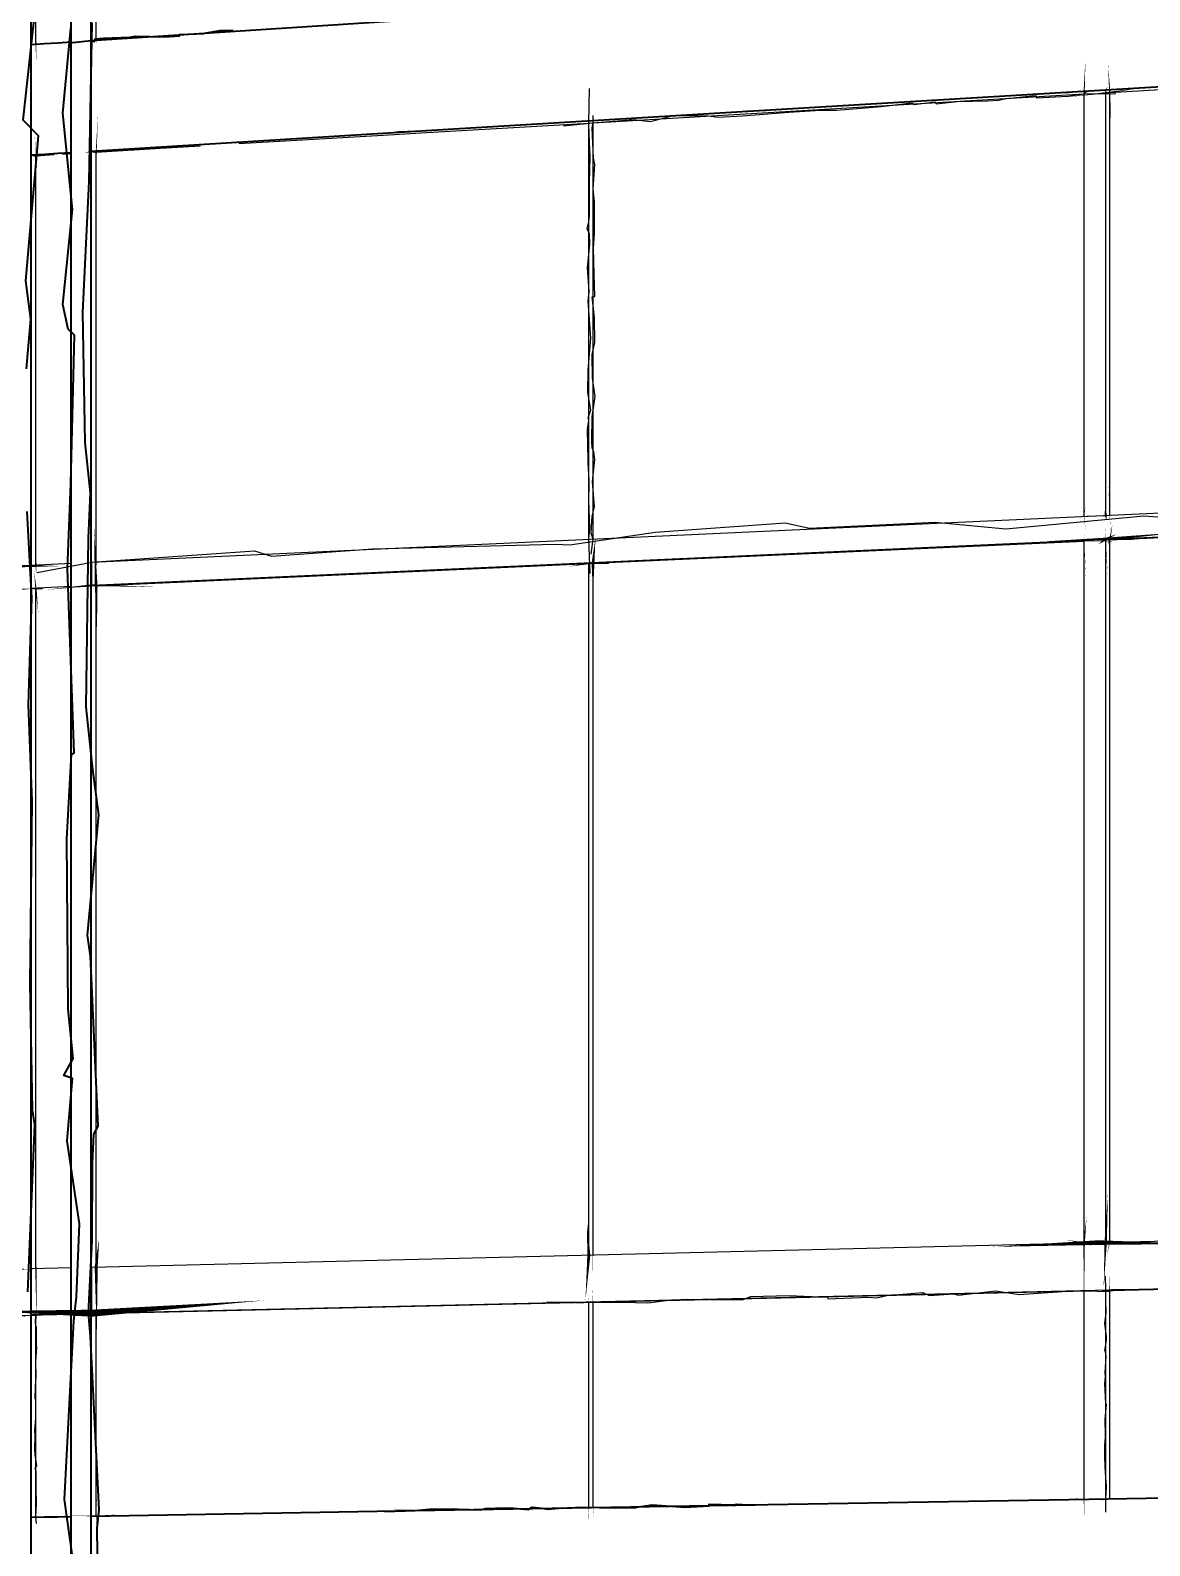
# Model space of a CAD drawing. Header units: inches. Extents: x -877 to 882, y -418 to 410.
# Drawn here: x 60.5 to 175.7, y -43.5 to 112.5 of the extents above; entities that cross this region are included whole.
import ezdxf

# ---------------------------------------------------------------- set-up
doc = ezdxf.new("R2010")
doc.units = ezdxf.units.IN
doc.header["$LTSCALE"] = 0.5
doc.header["$MEASUREMENT"] = 0
doc.layers.get('0').update_dxf_attribs({"lineweight": 18})
for name, color, linetype, lineweight in [('A-Glaz-Curt', 52, 'Continuous', 35), ('A-Glaz-Curt-Unit', 51, 'Continuous', 25), ('A-Wall', 113, 'Continuous', 35)]:
    doc.layers.add(name, color=color, linetype=linetype, lineweight=lineweight)

# ---------------------------------------------------------------- blocks, each defined once
blk = doc.blocks.new('*U12')
at = {"color": 7, "linetype": 'Continuous', "lineweight": -3}
for p, q in [((166.9, 106.12), (169.41, 106.31)), ((168.94, 106.11), (169.17, 106.21)), ((169.3, 106.26), (169.41, 106.31)), ((96.78, 101.75), (100.71, 101.98)), ((67.25, 100.01), (73.86, 100.4)), ((73.86, 100.4), (78, 100.65)), ((63.78, 99.8), (64.67, 99.86)), ((171.16, 60.15), (171.58, 60.08)), ((61.05, 55.05), (61.73, 55.08)), ((61.73, -19.71), (64.67, -19.64))]:
    blk.add_line(p, q, dxfattribs=at)
at = {"layer": 'A-Glaz-Curt', "color": 143, "linetype": 'Continuous', "lineweight": 35}
for p, q in [((64.67, -241.89), (64.67, 323.21)), ((66.72, -241.98), (66.72, 323.48)), ((60.57, -241.7), (60.57, 322.66)), ((66.72, 111.49), (100.09, 113.67)), ((60.57, 111.09), (61.93, 111.18)), ((60.57, 99.71), (60.57, 111.09)), ((61.93, 111.18), (63.3, 111.27)), ((63.3, 111.27), (64.67, 111.36)), ((64.67, 99.97), (64.67, 111.36)), ((64.67, 111.36), (64.67, 111.36)), ((66.72, 100.1), (66.72, 111.49)), ((169.41, 106.31), (205.38, 108.41)), ((134.32, 104.23), (169.41, 106.31)), ((100.09, 102.15), (134.32, 104.23)), ((66.72, 100.1), (100.09, 102.15)), ((61.93, 99.8), (63.3, 99.88)), ((63.3, 99.88), (64.67, 99.97)), ((64.67, 99.97), (64.67, 99.97)), ((66.72, 100.1), (67.25, 100)), ((60.57, 99.71), (61.93, 99.8)), ((60.57, 99.71), (61.05, 99.63)), ((134.32, -39.28), (169.41, -38.69)), ((169.41, -38.69), (205.38, -38.1)), ((60.57, -40.55), (61.93, -40.52)), ((60.57, -51.92), (60.57, -40.55)), ((61.93, -40.52), (63.3, -40.5)), ((63.3, -40.5), (64.67, -40.47)), ((64.67, -51.86), (64.67, -40.47)), ((64.67, -40.47), (64.67, -40.47)), ((66.72, -40.44), (100.09, -39.86)), ((66.72, -51.83), (66.72, -40.44)), ((100.09, -39.86), (134.32, -39.28))]:
    blk.add_line(p, q, dxfattribs=at)
at = {"layer": 'A-Glaz-Curt-Unit', "color": 141, "linetype": 'Continuous', "lineweight": 25}
for p, q in [((61.05, 111.12), (61.05, 131.84)), ((67.25, 111.53), (67.25, 132.29)), ((171.58, 106.15), (224.19, 109.25)), ((171.58, 62.62), (171.58, 106.15)), ((118.39, 103.02), (168.94, 106)), ((100.7, 101.98), (117.96, 103)), ((81.93, 100.88), (96.78, 101.75)), ((67.25, 57.8), (67.25, 100.01)), ((61.05, 99.63), (62.92, 99.75)), ((61.05, 57.51), (61.05, 99.63)), ((171.58, 60.08), (224.19, 62.47)), ((118.39, 57.67), (168.94, 59.96)), ((171.58, -12.25), (171.58, 60.08)), ((67.25, 55.34), (117.96, 57.65)), ((61.05, -14.95), (61.05, 55.05)), ((67.25, -14.79), (67.25, 55.34)), ((171.58, -17.2), (224.19, -15.99)), ((67.25, -19.58), (117.96, -18.42)), ((118.39, -18.41), (168.94, -17.26)), ((171.58, -38.65), (171.58, -17.2)), ((61.05, -19.73), (61.73, -19.71)), ((61.05, -40.54), (61.05, -19.73)), ((67.25, -40.43), (67.25, -19.58))]:
    blk.add_line(p, q, dxfattribs=at)
at = {"layer": 'A-Glaz-Curt-Unit', "color": 143, "linetype": 'Continuous', "lineweight": 25}
for p, q in [((168.94, 62.5), (168.94, 106.11)), ((171.16, 62.6), (171.16, 106.24)), ((117.96, 103), (118.39, 103.02)), ((117.96, 60.14), (117.96, 103)), ((118.39, 60.16), (118.39, 103.02)), ((66.8, 57.78), (279.93, 67.62)), ((171.16, 60.15), (279.93, 65.09)), ((169.21, 62.51), (171.16, 62.6)), ((171.16, 62.6), (171.16, 62.6)), ((66.8, 55.41), (171.16, 60.15)), ((168.94, -12.32), (168.94, 60.05)), ((171.16, -12.26), (171.16, 60.15)), ((66.8, 55.41), (66.8, 57.78)), ((60.57, 57.48), (64.67, 57.68)), ((60.57, 55.11), (60.57, 57.48)), ((64.67, 55.31), (64.67, 57.68)), ((64.67, 57.68), (64.67, 57.68)), ((117.96, 57.65), (118.39, 57.67)), ((117.96, -13.56), (117.96, 57.65)), ((118.39, -13.55), (118.39, 57.67)), ((60.57, 55.11), (64.67, 55.31)), ((60.57, 55.11), (61.05, 55.05)), ((64.67, 55.31), (64.67, 55.31)), ((66.8, 55.41), (67.25, 55.34)), ((170.36, -12.28), (279.93, -9.62)), ((66.8, -14.8), (168.94, -12.32)), ((168.94, -12.32), (170.36, -12.28)), ((168.94, -12.32), (168.94, -12.32)), ((60.57, -14.96), (64.67, -14.85)), ((60.57, -19.7), (60.57, -14.96)), ((64.67, -19.6), (64.67, -14.85)), ((64.67, -14.85), (64.67, -14.85)), ((66.8, -19.55), (279.93, -14.67)), ((66.8, -19.55), (66.8, -14.8)), ((168.94, -17.21), (171.16, -17.16)), ((171.16, -38.66), (171.16, -17.16)), ((171.16, -17.16), (171.58, -17.2)), ((117.96, -18.42), (118.39, -18.41)), ((117.96, -39.55), (117.96, -18.42)), ((118.39, -39.55), (118.39, -18.41)), ((168.94, -38.7), (168.94, -17.21)), ((60.57, -19.7), (64.67, -19.6)), ((60.57, -19.7), (61.05, -19.73)), ((64.67, -19.6), (64.67, -19.6)), ((66.8, -19.55), (67.25, -19.58))]:
    blk.add_line(p, q, dxfattribs=at)
blk = doc.blocks.new('New Napkin Sketch')
at = {"layer": 'A-Wall', "color": 143, "linetype": 'Continuous', "lineweight": 35}
for p, q in [((60.57, 111.09), (61.93, 111.18)), ((60.57, 99.71), (60.57, 111.09)), ((61.93, 111.18), (63.3, 111.27)), ((63.3, 111.27), (64.67, 111.36)), ((64.67, 99.97), (64.67, 111.36)), ((64.67, 111.36), (64.67, 111.36)), ((66.72, 100.1), (66.72, 111.49)), ((61.93, 99.8), (63.3, 99.88)), ((63.3, 99.88), (64.67, 99.97)), ((64.67, 99.97), (64.67, 99.97)), ((66.72, 100.1), (67.25, 100)), ((60.57, 99.71), (61.93, 99.8)), ((60.57, 99.71), (61.05, 99.63)), ((60.57, -40.55), (61.93, -40.52)), ((60.57, -51.92), (60.57, -40.55)), ((61.93, -40.52), (63.3, -40.5)), ((63.3, -40.5), (64.67, -40.47)), ((64.67, -51.86), (64.67, -40.47)), ((64.67, -40.47), (64.67, -40.47)), ((66.72, -51.83), (66.72, -40.44))]:
    blk.add_line(p, q, dxfattribs=at)
at = {"layer": 'A-Wall', "color": 7, "linetype": 'Continuous', "lineweight": -3}
for p, q in [((166.9, 106.12), (169.41, 106.31)), ((168.94, 106.11), (169.17, 106.21)), ((169.3, 106.26), (169.41, 106.31)), ((96.78, 101.75), (100.71, 101.98)), ((67.25, 100.01), (73.86, 100.4)), ((73.86, 100.4), (78, 100.65)), ((63.78, 99.8), (64.67, 99.86)), ((171.16, 60.15), (171.58, 60.08)), ((61.05, 55.05), (61.73, 55.08)), ((61.73, -19.71), (64.67, -19.64))]:
    blk.add_line(p, q, dxfattribs=at)
at = {"layer": 'A-Wall', "color": 141, "linetype": 'Continuous', "lineweight": 25}
for p, q in [((100.7, 101.98), (117.96, 103)), ((81.93, 100.88), (96.78, 101.75)), ((61.05, 99.63), (62.92, 99.75)), ((61.05, -19.73), (61.73, -19.71))]:
    blk.add_line(p, q, dxfattribs=at)
at = {"layer": 'A-Wall', "color": 143, "linetype": 'Continuous', "lineweight": 25}
for p, q in [((117.96, 103), (118.39, 103.02)), ((169.21, 62.51), (171.16, 62.6)), ((171.16, 62.6), (171.16, 62.6)), ((66.8, 55.41), (66.8, 57.78)), ((60.57, 57.48), (64.67, 57.68)), ((60.57, 55.11), (60.57, 57.48)), ((64.67, 55.31), (64.67, 57.68)), ((64.67, 57.68), (64.67, 57.68)), ((117.96, 57.65), (118.39, 57.67)), ((60.57, 55.11), (64.67, 55.31)), ((60.57, 55.11), (61.05, 55.05)), ((64.67, 55.31), (64.67, 55.31)), ((66.8, 55.41), (67.25, 55.34)), ((168.94, -12.32), (170.36, -12.28)), ((168.94, -12.32), (168.94, -12.32)), ((60.57, -14.96), (64.67, -14.85)), ((60.57, -19.7), (60.57, -14.96)), ((64.67, -19.6), (64.67, -14.85)), ((64.67, -14.85), (64.67, -14.85)), ((66.8, -19.55), (66.8, -14.8)), ((168.94, -17.21), (171.16, -17.16)), ((171.16, -17.16), (171.58, -17.2)), ((117.96, -18.42), (118.39, -18.41)), ((60.57, -19.7), (64.67, -19.6)), ((60.57, -19.7), (61.05, -19.73)), ((64.67, -19.6), (64.67, -19.6)), ((66.8, -19.55), (67.25, -19.58))]:
    blk.add_line(p, q, dxfattribs=at)
at = {"layer": 'A-Wall', "color": 143, "linetype": 'Continuous', "lineweight": 35, "extrusion": (0, 0, -1)}
for points in [[(-67.58, -59.98), (-67.35, -41.69), (-67.56, -39.8), (-66.66, -21.9), (-66.47, -19.51), (-66.85, -12.06), (-66.87, -4.11), (-67, -1.12), (-67.44, -0.29), (-66.68, 17.21), (-66.37, 19.37), (-67.52, 31.78), (-66.9, 36.42), (-66.23, 42.9), (-66.46, 60.27), (-66.65, 64.91), (-66.13, 70.11), (-65.86, 83.48), (-66.53, 96.97), (-66.82, 113.31)], [(-65.35, -48.5), (-63.99, -38.74), (-64.95, -20.32), (-65.22, -17.88), (-65.52, -10.36), (-64.25, -1.81), (-64.8, 4.62), (-63.91, 4.94), (-64.89, 6.67), (-64.37, 11.76), (-64.23, 29.25), (-64.7, 38), (-64.99, 38.15), (-64.31, 57.11), (-64.63, 65.88), (-65.03, 81.16), (-64.36, 81.78), (-63.83, 84.32), (-64.81, 94.08), (-63.83, 104), (-64.64, 112.76)], [(-60.23, -17.34), (-60.93, -0.15), (-60.68, 1.39), (-60.44, 14.36), (-60.67, 33.19), (-60.3, 43.11), (-60.64, 54.09), (-60.13, 63)], [(-60.09, 77.68), (-60.54, 82.82), (-60.02, 86.74), (-61.31, 101.68), (-59.75, 103.29), (-60.95, 114.29), (-59.75, 114.79), (-61.04, 116.53), (-60.3, 126.97), (-60.8, 128.05), (-59.78, 130.44), (-60.63, 139.68), (-61.5, 148.6), (-60.11, 148.84), (-60.56, 165.77), (-61.47, 183.47), (-59.65, 192.05)], [(-64.52, 111.24), (-66.72, 111.49), (-67.09, 111.41), (-67.16, 111.67), (-67.99, 111.74), (-70.73, 111.85), (-71.3, 111.95), (-74.28, 111.89), (-75.84, 111.96), (-75.83, 112.1), (-78.36, 112.2), (-78.41, 112.26), (-80.02, 112.52), (-81.34, 112.56)], [(-96.95, -39.97), (-100.09, -39.86), (-101.55, -39.72), (-104.56, -39.72), (-106.81, -39.78), (-107.36, -39.66), (-109.32, -39.6), (-110.21, -39.61), (-111.72, -39.77), (-112.14, -39.53), (-113.12, -39.61), (-113.75, -39.73), (-114.88, -39.62), (-117.45, -39.52), (-120.65, -39.58), (-122.75, -39.57), (-122.79, -39.57), (-122.88, -39.52), (-124.49, -39.28), (-127.89, -39.53), (-130.33, -39.37), (-130.34, -39.22), (-132.86, -39.29), (-133.18, -39.22), (-134.32, -39.28), (-135.09, -39.27)]]:
    blk.add_lwpolyline(points, dxfattribs=at)
at = {"layer": 'A-Wall', "color": 141, "linetype": 'Continuous', "lineweight": 25, "extrusion": (0, 0, -1)}
for points in [[(-61.09, 109.18, 0, 0.0976, 0), (-61.05, 111.12, 0.0976, 0, 0), (-61.09, 111.59, 0, 0, 0), (-61.14, 111.67, 0, 0, 0), (-61.12, 112.44, 0, 0, 0), (-61.05, 113.74, 0, 0, 0)], [(-67.27, 110.96, 0, 0.0523, 0), (-67.25, 111.53, 0.0523, 0, 0), (-67.17, 113.11, 0, 0, 0), (-67.34, 114.88, 0, 0, 0), (-67.16, 115.36, 0, 0, 0), (-67.24, 117.21, 0, 0, 0), (-67.25, 118.04, 0, 0, 0), (-67.2, 119.23, 0, 0, 0), (-67.34, 120.78, 0, 0, 0), (-67.29, 121.17, 0, 0, 0), (-67.31, 122.23, 0, 0, 0), (-67.28, 123.43, 0, 0, 0), (-67.34, 125.37, 0, 0, 0), (-67.23, 127.03, 0, 0, 0), (-67.23, 127.97, 0, 0, 0), (-67.17, 128.02, 0, 0, 0), (-67.16, 128.18, 0, 0, 0), (-67.31, 128.65, 0, 0, 0), (-67.31, 130.17, 0, 0, 0), (-67.29, 131.54, 0, 0.0365, 0), (-67.25, 132.29, 0.0365, 0, 0), (-67.22, 134.07, 0, 0, 0)], [(-167.07, 105.66, 0, 0.155, 0), (-171.58, 106.15, 0.155, 0, 0), (-174.36, 106.55, 0, 0, 0), (-177.95, 106.3, 0, 0, 0), (-183.18, 106.81, 0, 0, 0), (-184.93, 107.14, 0, 0, 0), (-186.26, 107.02, 0, 0, 0), (-191.27, 107.42, 0, 0, 0), (-193.94, 107.52, 0, 0, 0), (-195.72, 107.32, 0, 0, 0), (-200.92, 107.77, 0, 0, 0), (-202.98, 108.01, 0, 0, 0), (-208.21, 108.19, 0, 0, 0), (-213.32, 108.68, 0, 0, 0), (-217.02, 109.07, 0, 0, 0), (-219.21, 108.75, 0, 0, 0), (-220.64, 108.98, 0, 0, 0), (-223.47, 108.94, 0, 0.17, 0), (-224.19, 109.25, 0.17, 0, 0), (-225.22, 109.28, 0, 0, 0)], [(-171.75, 59.39, 0, 0.0202, 0), (-171.58, 62.62, 0.0202, 0, 0), (-171.42, 66.21, 0, 0, 0), (-171.57, 69.05, 0, 0, 0), (-171.55, 72.97, 0, 0, 0), (-171.65, 74.49, 0, 0, 0), (-171.54, 77.3, 0, 0, 0), (-171.62, 79.9, 0, 0, 0), (-171.46, 83.28, 0, 0, 0), (-171.68, 85.28, 0, 0, 0), (-171.46, 89.45, 0, 0, 0), (-171.6, 91.29, 0, 0, 0), (-171.78, 91.49, 0, 0, 0), (-171.39, 94.94, 0, 0, 0), (-171.57, 95.05, 0, 0, 0), (-171.43, 96.43, 0, 0, 0), (-171.76, 99.81, 0, 0, 0), (-171.59, 101.56, 0, 0, 0), (-171.68, 103.1, 0, 0.131, 0), (-171.58, 106.15, 0.131, 0, 0), (-171.4, 109.13, 0, 0, 0)], [(-67.13, 54.38, 0, 0.0981, 0), (-67.25, 57.8, 0.0981, 0, 0), (-67.19, 58.77, 0, 0, 0), (-67.25, 58.99, 0, 0, 0), (-67.15, 61.76, 0, 0, 0), (-67.42, 62.12, 0, 0, 0), (-67.2, 65.98, 0, 0, 0), (-67.11, 67.61, 0, 0, 0), (-67.41, 69.74, 0, 0, 0), (-67.25, 73.11, 0, 0, 0), (-67.36, 76.05, 0, 0, 0), (-67.25, 78.31, 0, 0, 0), (-67.16, 81.18, 0, 0, 0), (-67.12, 84.94, 0, 0, 0), (-67.44, 86.17, 0, 0, 0), (-67.46, 90.29, 0, 0, 0), (-67.42, 93.73, 0, 0, 0), (-67.17, 94.69, 0, 0, 0), (-67.2, 98.58, 0, 0, 0), (-67.46, 98.61, 0, 0, 0), (-67.28, 99.57, 0, 0, 0), (-67.35, 99.79, 0, 0.101, 0), (-67.25, 100.01, 0.101, 0, 0), (-67.44, 103.99, 0, 0, 0)], [(-61.07, 56.63, 0, 0.141, 0), (-61.05, 57.51, 0.141, 0, 0), (-60.96, 59.81, 0, 0, 0), (-60.92, 62.11, 0, 0, 0), (-60.93, 65.99, 0, 0, 0), (-60.92, 67.88, 0, 0, 0), (-61.11, 70.78, 0, 0, 0), (-61.21, 72.34, 0, 0, 0), (-60.86, 73.91, 0, 0, 0), (-61.2, 74.19, 0, 0, 0), (-60.96, 75.38, 0, 0, 0), (-61.03, 77.33, 0, 0, 0), (-60.96, 79.16, 0, 0, 0), (-61.14, 80.69, 0, 0, 0), (-60.92, 82.15, 0, 0, 0), (-61.11, 84.61, 0, 0, 0), (-61, 86.21, 0, 0, 0), (-61.18, 88.36, 0, 0, 0), (-60.85, 92.56, 0, 0, 0), (-61.17, 95.12, 0, 0, 0), (-61.18, 98.04, 0, 0.0426, 0), (-61.05, 99.63, 0.0426, 0, 0), (-60.9, 101.99, 0, 0, 0)], [(-169.91, 60, 0, 0.0603, 0), (-171.58, 60.08, 0.0603, 0, 0), (-175.25, 60.07, 0, 0, 0), (-176.2, 60.12, 0, 0, 0), (-179.17, 60.38, 0, 0, 0), (-183.8, 60.84, 0, 0, 0), (-188.35, 61.05, 0, 0, 0), (-191.53, 60.99, 0, 0, 0), (-196.58, 61.3, 0, 0, 0), (-197.36, 61.08, 0, 0, 0), (-199.35, 61.58, 0, 0, 0), (-204.12, 61.8, 0, 0, 0), (-208.33, 61.91, 0, 0, 0), (-209.02, 61.85, 0, 0, 0), (-212.2, 61.67, 0, 0, 0), (-212.69, 62.15, 0, 0, 0), (-217.32, 62.28, 0, 0, 0), (-219.56, 62.47, 0, 0, 0), (-221.14, 62.36, 0, 0, 0), (-221.71, 62.61, 0, 0.0206, 0), (-224.19, 62.47, 0.0206, 0, 0), (-225.36, 62.5, 0, 0, 0)], [(-67.31, -21.68, 0, 0.317, 0), (-67.25, -14.79, 0.317, 0, 0), (-67.56, -11.83, 0, 0, 0), (-67.39, -5.24, 0, 0, 0), (-67.43, -1.25, 0, 0, 0), (-67.07, 3.53, 0, 0, 0), (-67.02, 7.55, 0, 0, 0), (-67.25, 14.1, 0, 0, 0), (-67.21, 15.31, 0, 0, 0), (-67.15, 16.53, 0, 0, 0), (-67.04, 22.7, 0, 0, 0), (-66.99, 29.39, 0, 0, 0), (-67.41, 30.37, 0, 0, 0), (-67.27, 34.51, 0, 0, 0), (-67.15, 40.16, 0, 0, 0), (-67.09, 45.5, 0, 0, 0), (-66.92, 50.65, 0, 0, 0), (-67.33, 50.84, 0, 0.276, 0), (-67.25, 55.34, 0.276, 0, 0), (-67.03, 61.39, 0, 0, 0)], [(-171.28, -13.64, 0, 0.0885, 0), (-171.58, -12.25, 0.0885, 0, 0), (-171.61, -11.67, 0, 0, 0), (-171.23, -7.99, 0, 0, 0), (-171.28, -3.07, 0, 0, 0), (-171.89, 1.94, 0, 0, 0), (-171.88, 8.14, 0, 0, 0), (-171.35, 9.04, 0, 0, 0), (-171.68, 15.04, 0, 0, 0), (-171.78, 22.04, 0, 0, 0), (-171.37, 27.11, 0, 0, 0), (-171.55, 32.45, 0, 0, 0), (-171.57, 38.26, 0, 0, 0), (-171.66, 44.09, 0, 0, 0), (-171.88, 47.96, 0, 0, 0), (-171.52, 48.04, 0, 0, 0), (-171.27, 48.19, 0, 0, 0), (-171.45, 48.21, 0, 0, 0), (-171.42, 52.35, 0, 0, 0), (-171.36, 56.07, 0, 0, 0), (-171.87, 58.25, 0, 0, 0), (-171.36, 59.6, 0, 0.149, 0), (-171.58, 60.08, 0.149, 0, 0), (-171.86, 61.69, 0, 0, 0)], [(-117.54, 57.79, 0, 0.0455, 0), (-118.39, 57.67, 0.0455, 0, 0), (-118.72, 57.81, 0, 0, 0), (-122.58, 58.02, 0, 0, 0), (-127.5, 57.92, 0, 0, 0), (-128.39, 57.96, 0, 0, 0), (-128.73, 58.03, 0, 0, 0), (-132.01, 58.18, 0, 0, 0), (-133.84, 58.2, 0, 0, 0), (-134.58, 58.2, 0, 0, 0), (-139.01, 58.54, 0, 0, 0), (-142.16, 58.7, 0, 0, 0), (-145.18, 58.76, 0, 0, 0), (-148.3, 58.95, 0, 0, 0), (-151.89, 59.1, 0, 0, 0), (-155.98, 59.42, 0, 0, 0), (-157.22, 59.43, 0, 0, 0), (-162.13, 59.84, 0, 0, 0), (-165.19, 59.85, 0, 0.057, 0), (-168.94, 59.96, 0.057, 0, 0), (-173.42, 59.92, 0, 0, 0)], [(-61.14, -21.49, 0, 0.149, 0), (-61.05, -14.95, 0.149, 0, 0), (-61.02, -13.89, 0, 0, 0), (-61.22, -8.96, 0, 0, 0), (-61.06, -3.83, 0, 0, 0), (-61.4, -0.38, 0, 0, 0), (-60.9, 2.1, 0, 0, 0), (-61.38, 6.99, 0, 0, 0), (-61.22, 8.83, 0, 0, 0), (-61.01, 12.38, 0, 0, 0), (-61.18, 12.65, 0, 0, 0), (-60.71, 19.37, 0, 0, 0), (-60.93, 21.78, 0, 0, 0), (-60.95, 28.24, 0, 0, 0), (-61.33, 35.16, 0, 0, 0), (-60.74, 41.43, 0, 0, 0), (-61.1, 44.64, 0, 0, 0), (-60.77, 45.08, 0, 0, 0), (-61.29, 49.15, 0, 0, 0), (-61.3, 52.45, 0, 0.129, 0), (-61.05, 55.05, 0.129, 0, 0), (-60.85, 56.95, 0, 0, 0)], [(-63.47, 55.08, 0, 0.0664, 0), (-67.25, 55.34, 0.0664, 0, 0), (-69.64, 55.32, 0, 0, 0), (-70.79, 55.68, 0, 0, 0), (-72.01, 55.31, 0, 0, 0), (-73.86, 55.54, 0, 0, 0), (-78.63, 55.67, 0, 0, 0), (-81.26, 56.19, 0, 0, 0), (-81.85, 55.93, 0, 0, 0), (-85.91, 56.28, 0, 0, 0), (-89.42, 56.19, 0, 0, 0), (-90.79, 56.23, 0, 0, 0), (-91.4, 56.27, 0, 0, 0), (-92.68, 56.35, 0, 0, 0), (-95.28, 56.39, 0, 0, 0), (-98.77, 56.9, 0, 0, 0), (-103.19, 57.08, 0, 0, 0), (-107.71, 57.35, 0, 0, 0), (-108.93, 57.15, 0, 0, 0), (-112.08, 57.26, 0, 0, 0), (-115.75, 57.31, 0, 0.154, 0), (-117.96, 57.65, 0.154, 0, 0), (-120.64, 57.62, 0, 0, 0)], [(-10.17, 52.67, 0, 0.223, 0), (-11.34, 52.53, 0.223, 0, 0), (-12.02, 52.46, 0, 0, 0), (-13.7, 52.74, 0, 0, 0), (-15.64, 52.66, 0, 0, 0), (-16.94, 52.67, 0, 0, 0), (-21.38, 53.21, 0, 0, 0), (-25.8, 53.38, 0, 0, 0), (-26.19, 53.46, 0, 0, 0), (-27.22, 53.17, 0, 0, 0), (-30.11, 53.62, 0, 0, 0), (-34.01, 53.74, 0, 0, 0), (-35.27, 53.87, 0, 0, 0), (-39.22, 54.13, 0, 0, 0), (-41.76, 54.19, 0, 0, 0), (-43.83, 54.2, 0, 0, 0), (-47.51, 54.55, 0, 0, 0), (-48, 54.2, 0, 0, 0), (-48.06, 54.52, 0, 0, 0), (-51.9, 54.35, 0, 0, 0), (-53.06, 54.85, 0, 0, 0), (-55.61, 54.94, 0, 0.172, 0), (-58.53, 54.92, 0.172, 0, 0), (-61.09, 55.08, 0, 0, 0)], [(-171.56, -38.68, 0, 0.00392, 0), (-171.58, -38.65, 0.00392, 0, 0), (-171.51, -38.29, 0, 0, 0), (-171.51, -36.17, 0, 0, 0), (-171.49, -34.62, 0, 0, 0), (-171.66, -32.98, 0, 0, 0), (-171.48, -32.45, 0, 0, 0), (-171.55, -30.7, 0, 0, 0), (-171.56, -29.81, 0, 0, 0), (-171.58, -28.92, 0, 0, 0), (-171.61, -28.79, 0, 0, 0), (-171.61, -27.17, 0, 0, 0), (-171.61, -25.89, 0, 0, 0), (-171.63, -25.65, 0, 0, 0), (-171.69, -24.34, 0, 0, 0), (-171.55, -23.43, 0, 0, 0), (-171.61, -22.85, 0, 0, 0), (-171.61, -22.46, 0, 0, 0), (-171.53, -20.95, 0, 0, 0), (-171.63, -20.81, 0, 0, 0), (-171.65, -18.68, 0, 0, 0), (-171.66, -18.16, 0, 0.0499, 0), (-171.58, -17.2, 0.0499, 0, 0), (-171.54, -15.38, 0, 0, 0)], [(-170.28, -17.37, 0, 0.25, 0), (-171.58, -17.2, 0.25, 0, 0), (-173.72, -17.07, 0, 0, 0), (-177.67, -17.21, 0, 0, 0)], [(-64.11, -19.87, 0, 0.108, 0), (-67.25, -19.58, 0.108, 0, 0), (-68.02, -19.67, 0, 0, 0), (-69.01, -19.56, 0, 0, 0), (-70.9, -19.62, 0, 0, 0), (-75.65, -19.32, 0, 0, 0), (-79.17, -19.16, 0, 0, 0), (-79.36, -19.5, 0, 0, 0), (-82.86, -19.43, 0, 0, 0), (-84.72, -19.42, 0, 0, 0), (-86.07, -19.34, 0, 0, 0), (-89.07, -19.13, 0, 0, 0), (-93.66, -19, 0, 0, 0), (-96.56, -18.91, 0, 0, 0), (-99.47, -19.05, 0, 0, 0), (-104.46, -18.62, 0, 0, 0), (-107.1, -18.53, 0, 0, 0), (-109.88, -18.66, 0, 0, 0), (-112.66, -18.38, 0, 0, 0), (-116.46, -18.53, 0, 0.179, 0), (-117.96, -18.42, 0.179, 0, 0), (-122.61, -18.3, 0, 0, 0)], [(-10.55, -21.25, 0, 0.0269, 0), (-11.34, -21, 0.0269, 0, 0), (-12.25, -20.93, 0, 0, 0), (-15.94, -20.77, 0, 0, 0), (-19.51, -20.7, 0, 0, 0), (-21.7, -20.58, 0, 0, 0), (-25.91, -20.75, 0, 0, 0), (-26.7, -20.6, 0, 0, 0), (-28.62, -20.69, 0, 0, 0), (-28.82, -20.63, 0, 0, 0), (-29.58, -20.76, 0, 0, 0), (-32.35, -20.55, 0, 0, 0), (-36.12, -20.22, 0, 0, 0), (-38.87, -20.1, 0, 0, 0), (-40.08, -20.22, 0, 0, 0), (-44.38, -20.36, 0, 0, 0), (-46.45, -19.91, 0, 0, 0), (-50.85, -19.89, 0, 0, 0), (-50.91, -19.76, 0, 0, 0), (-53.84, -20.14, 0, 0, 0), (-56.69, -19.71, 0, 0, 0), (-56.81, -19.78, 0, 0.236, 0), (-58.53, -19.79, 0.236, 0, 0), (-61.51, -19.8, 0, 0, 0)], [(-67.36, -42.15, 0, 0.0649, 0), (-67.25, -40.43, 0.0649, 0, 0), (-67.32, -38.75, 0, 0, 0), (-67.32, -36.81, 0, 0, 0), (-67.27, -36.78, 0, 0, 0), (-67.24, -34.8, 0, 0, 0), (-67.15, -34.44, 0, 0, 0), (-67.27, -33.84, 0, 0, 0), (-67.21, -32.45, 0, 0, 0), (-67.31, -30.76, 0, 0, 0), (-67.29, -30.28, 0, 0, 0), (-67.31, -28.76, 0, 0, 0), (-67.29, -27.19, 0, 0, 0), (-67.28, -27.16, 0, 0, 0), (-67.2, -25.8, 0, 0, 0), (-67.28, -25.73, 0, 0, 0), (-67.3, -24.46, 0, 0, 0), (-67.22, -23.79, 0, 0, 0), (-67.34, -21.9, 0, 0, 0), (-67.18, -21.67, 0, 0, 0), (-67.15, -21.21, 0, 0, 0), (-67.32, -20.06, 0, 0, 0), (-67.2, -19.83, 0, 0.00677, 0), (-67.25, -19.58, 0.00677, 0, 0), (-67.16, -19.25, 0, 0, 0)]]:
    blk.add_lwpolyline(points, format="xyseb", dxfattribs=at)
at = {"layer": 'A-Wall', "color": 143, "linetype": 'Continuous', "lineweight": 25, "extrusion": (0, 0, -1)}
for points in [[(-169.11, 60.95, 0, 0.0463, 0), (-168.94, 62.5, 0.0463, 0, 0), (-169.08, 63.54, 0, 0, 0), (-169.03, 64.5, 0, 0, 0), (-168.74, 67.36, 0, 0, 0), (-168.92, 71.58, 0, 0, 0), (-169.1, 73.36, 0, 0, 0), (-168.81, 74.03, 0, 0, 0), (-168.79, 75.44, 0, 0, 0), (-168.94, 75.84, 0, 0, 0), (-168.88, 78.41, 0, 0, 0), (-169, 79.54, 0, 0, 0), (-168.97, 83.19, 0, 0, 0), (-168.9, 87.52, 0, 0, 0), (-168.94, 89.7, 0, 0, 0), (-168.84, 90.56, 0, 0, 0), (-169, 93.1, 0, 0, 0), (-168.85, 94.83, 0, 0, 0), (-168.79, 96.19, 0, 0, 0), (-168.94, 100.1, 0, 0, 0), (-168.92, 103.24, 0, 0, 0), (-168.89, 104.51, 0, 0.123, 0), (-168.94, 106.11, 0.123, 0, 0), (-169.08, 109.66, 0, 0, 0)], [(-171.24, 62.1, 0, 0.192, 0), (-171.16, 62.6, 0.192, 0, 0), (-171.13, 65.6, 0, 0, 0), (-170.96, 68.19, 0, 0, 0), (-171.12, 71.46, 0, 0, 0), (-171.02, 72.53, 0, 0, 0), (-171.23, 76.2, 0, 0, 0), (-171.33, 78.04, 0, 0, 0), (-171.34, 81.39, 0, 0, 0), (-171.17, 83.32, 0, 0, 0), (-171.01, 85.74, 0, 0, 0), (-170.98, 89.13, 0, 0, 0), (-171.23, 90.38, 0, 0, 0), (-171.1, 93.33, 0, 0, 0), (-171.37, 93.34, 0, 0, 0), (-171.3, 96.23, 0, 0, 0), (-171.12, 97.93, 0, 0, 0), (-171.29, 101.35, 0, 0, 0), (-170.95, 102.79, 0, 0, 0), (-170.97, 103.01, 0, 0, 0), (-171.16, 103.27, 0, 0.0926, 0), (-171.16, 106.24, 0.0926, 0, 0), (-171.36, 106.82, 0, 0, 0)], [(-164.8, 59.91, 0, 0.31, 0), (-171.16, 60.15, 0.31, 0, 0), (-179.08, 60.87, 0, 0, 0), (-184.02, 60.71, 0, 0, 0), (-186.67, 60.87, 0, 0, 0), (-188.75, 61, 0, 0, 0), (-191.86, 60.96, 0, 0, 0), (-197.14, 61.22, 0, 0, 0), (-199.92, 61.55, 0, 0, 0), (-202.82, 61.65, 0, 0, 0), (-204.99, 62.01, 0, 0, 0), (-212.69, 62.07, 0, 0, 0), (-223.06, 62.84, 0, 0, 0), (-233.26, 63.31, 0, 0, 0), (-242.85, 63.43, 0, 0, 0), (-251.3, 64.14, 0, 0, 0), (-258.48, 64.31, 0, 0, 0), (-261.27, 64.17, 0, 0, 0), (-263.81, 63.95, 0, 0, 0), (-265.89, 64.31, 0, 0, 0), (-269.92, 64.41, 0, 0, 0), (-277.04, 65.47, 0, 0.186, 0), (-279.93, 65.09, 0.186, 0, 0), (-285.21, 65.38, 0, 0, 0)], [(-117.61, -18.28, 0, 0.311, 0), (-117.96, -13.56, 0.311, 0, 0), (-117.76, -10.15, 0, 0, 0), (-118.31, -6.42, 0, 0, 0), (-118.31, 0.21, 0, 0, 0), (-118.1, 5.85, 0, 0, 0), (-117.73, 12.31, 0, 0, 0), (-117.95, 18.99, 0, 0, 0), (-117.92, 19.09, 0, 0, 0), (-117.95, 19.75, 0, 0, 0), (-118.07, 20.61, 0, 0, 0), (-117.85, 20.98, 0, 0, 0), (-117.85, 25, 0, 0, 0), (-117.61, 28.89, 0, 0, 0), (-118.15, 35.06, 0, 0, 0), (-117.79, 40.91, 0, 0, 0), (-117.68, 42.29, 0, 0, 0), (-118.27, 42.64, 0, 0, 0), (-117.89, 45.19, 0, 0, 0), (-118.03, 49.65, 0, 0, 0), (-118.23, 54.24, 0, 0.0125, 0), (-117.96, 57.65, 0.0125, 0, 0), (-118.14, 61.56, 0, 0, 0)], [(-170.96, -16.84, 0, 0.239, 0), (-171.16, -12.26, 0.239, 0, 0), (-171.39, -7.29, 0, 0, 0), (-170.81, -1.65, 0, 0, 0), (-170.9, -0.07, 0, 0, 0), (-170.82, 4.97, 0, 0, 0), (-170.82, 6.14, 0, 0, 0), (-171.41, 10.73, 0, 0, 0), (-170.96, 12.62, 0, 0, 0), (-171.22, 18.37, 0, 0, 0), (-171.17, 24.91, 0, 0, 0), (-171.47, 31.32, 0, 0, 0), (-171.39, 33.93, 0, 0, 0), (-171.31, 37.67, 0, 0, 0), (-170.9, 42.3, 0, 0, 0), (-170.8, 43.12, 0, 0, 0), (-170.81, 49.26, 0, 0, 0), (-170.92, 52.62, 0, 0, 0), (-171.37, 56.15, 0, 0.0533, 0), (-171.16, 60.15, 0.0533, 0, 0), (-171.1, 61.29, 0, 0, 0)], [(-61.94, 54.92, 0, 0.176, 0), (-66.8, 55.41, 0.176, 0, 0), (-73.85, 55.21, 0, 0, 0), (-83.53, 56.26, 0, 0, 0), (-86.44, 56.72, 0, 0, 0), (-90.35, 56.08, 0, 0, 0), (-95.17, 56.2, 0, 0, 0), (-95.54, 57.11, 0, 0, 0), (-98.11, 56.68, 0, 0, 0), (-101.64, 56.61, 0, 0, 0), (-111.06, 57.28, 0, 0, 0), (-115.24, 57.39, 0, 0, 0), (-118.7, 57.86, 0, 0, 0), (-124.86, 58.56, 0, 0, 0), (-133.8, 58.71, 0, 0, 0), (-135.01, 58.98, 0, 0, 0), (-144.49, 58.81, 0, 0, 0), (-148.31, 59.09, 0, 0, 0), (-153.25, 58.91, 0, 0, 0), (-155.26, 59.3, 0, 0, 0), (-162.76, 59.64, 0, 0, 0), (-170.38, 59.6, 0, 0.25, 0), (-171.16, 60.15, 0.25, 0, 0), (-172.28, 60.66, 0, 0, 0)], [(-118.35, -16.11, 0, 0.0389, 0), (-118.39, -13.55, 0.0389, 0, 0), (-118.31, -12.9, 0, 0, 0), (-118.6, -8.04, 0, 0, 0), (-118.62, -7.94, 0, 0, 0), (-118.1, -6.21, 0, 0, 0), (-118.66, -4.58, 0, 0, 0), (-118.61, 2.28, 0, 0, 0), (-118.21, 8.16, 0, 0, 0), (-118.74, 12.6, 0, 0, 0), (-118.33, 16.33, 0, 0, 0), (-118.58, 18.04, 0, 0, 0), (-118.28, 21.05, 0, 0, 0), (-118.62, 21.81, 0, 0, 0), (-118.33, 25.7, 0, 0, 0), (-118.05, 31.9, 0, 0, 0), (-118.58, 37.69, 0, 0, 0), (-118.7, 41.76, 0, 0, 0), (-118.3, 46.06, 0, 0, 0), (-118.25, 46.3, 0, 0, 0), (-118.65, 50.57, 0, 0, 0), (-118.39, 54.4, 0, 0.292, 0), (-118.39, 57.67, 0.292, 0, 0), (-118.64, 60.28, 0, 0, 0)], [(-168.93, -19.08, 0, 0.157, 0), (-168.94, -12.32, 0.157, 0, 0), (-169.2, -9.54, 0, 0, 0), (-168.68, -5.12, 0, 0, 0), (-169.03, 1.7, 0, 0, 0), (-169.04, 8.65, 0, 0, 0), (-168.9, 13.79, 0, 0, 0), (-168.64, 15.21, 0, 0, 0), (-168.66, 21.63, 0, 0, 0), (-168.66, 26.34, 0, 0, 0), (-169.08, 31.14, 0, 0, 0), (-168.78, 35.76, 0, 0, 0), (-168.78, 36.89, 0, 0, 0), (-169.25, 37.55, 0, 0, 0), (-169.28, 40.93, 0, 0, 0), (-168.69, 42.94, 0, 0, 0), (-169.23, 45.68, 0, 0, 0), (-168.93, 48.41, 0, 0, 0), (-168.74, 53.76, 0, 0, 0), (-169.12, 55.1, 0, 0, 0), (-169.16, 55.54, 0, 0.028, 0), (-168.94, 60.05, 0.028, 0, 0), (-169.04, 60.74, 0, 0, 0)], [(38.45, 52.01, 0, 0.221, 0), (34.38, 52.58, 0.221, 0, 0), (30.87, 53.09, 0, 0, 0), (24.05, 53.08, 0, 0, 0), (16.1, 53.32, 0, 0, 0), (9.98, 54.03, 0, 0, 0), (9.37, 54.3, 0, 0, 0), (4.64, 53.79, 0, 0, 0), (4.12, 53.89, 0, 0, 0), (1.14, 54.57, 0, 0, 0), (-6.65, 54.77, 0, 0, 0), (-11.93, 54.6, 0, 0, 0), (-13.16, 54.64, 0, 0, 0), (-20.75, 55.31, 0, 0, 0), (-24.12, 55.14, 0, 0, 0), (-25.14, 55.61, 0, 0, 0), (-30.72, 56.06, 0, 0, 0), (-36.89, 55.94, 0, 0, 0), (-42.65, 56.75, 0, 0, 0), (-47.27, 57.23, 0, 0, 0), (-53.6, 57.34, 0, 0.311, 0), (-58.48, 57.38, 0.311, 0, 0), (-63.71, 57.38, 0, 0, 0)], [(-159.5, -12.72, 0, 0.474, 0), (-170.36, -12.28, 0.474, 0, 0), (-180.91, -12.42, 0, 0, 0), (-189.92, -11.71, 0, 0, 0), (-200.49, -12.03, 0, 0, 0), (-209.86, -11.56, 0, 0, 0), (-219.09, -11.19, 0, 0, 0), (-220.32, -10.68, 0, 0, 0), (-224.5, -11.22, 0, 0, 0), (-230.37, -10.95, 0, 0, 0), (-231.24, -11.03, 0, 0, 0), (-233.06, -11.1, 0, 0, 0), (-234.77, -10.34, 0, 0, 0), (-239.22, -10.97, 0, 0, 0), (-239.9, -10.53, 0, 0, 0), (-249.21, -10.42, 0, 0, 0), (-252.22, -10.74, 0, 0, 0), (-260.44, -10.55, 0, 0, 0), (-267.75, -10.31, 0, 0, 0), (-274.55, -9.88, 0, 0, 0), (-277.33, -9.87, 0, 0, 0), (-277.63, -9.5, 0, 0.147, 0), (-279.93, -9.62, 0.147, 0, 0), (-283.49, -9.98, 0, 0, 0)], [(-66.28, -15.2, 0, 0.000842, 0), (-66.8, -14.8, 0.000842, 0, 0), (-68.77, -14.33, 0, 0, 0), (-69.65, -14.58, 0, 0, 0), (-70.06, -15.03, 0, 0, 0), (-75.35, -14.92, 0, 0, 0), (-83.62, -14.6, 0, 0, 0), (-89.26, -14.25, 0, 0, 0), (-93.3, -14.45, 0, 0, 0), (-99.26, -13.96, 0, 0, 0), (-101.59, -13.86, 0, 0, 0), (-105.94, -14.05, 0, 0, 0), (-111.72, -13.73, 0, 0, 0), (-121.58, -13.5, 0, 0, 0), (-128.83, -13.5, 0, 0, 0), (-133.27, -13.41, 0, 0, 0), (-139.21, -12.81, 0, 0, 0), (-148.54, -12.66, 0, 0, 0), (-154.58, -12.38, 0, 0, 0), (-157.12, -12.12, 0, 0, 0), (-158.63, -12.25, 0, 0, 0), (-159.12, -12.19, 0, 0, 0), (-167.04, -11.99, 0, 0.161, 0), (-168.94, -12.32, 0.161, 0, 0), (-169.72, -12.6, 0, 0, 0)], [(41.32, -17.79, 0, 0.158, 0), (34.38, -17.54, 0.158, 0, 0), (32.64, -17.14, 0, 0, 0), (30.34, -17.68, 0, 0, 0), (27.4, -17.26, 0, 0, 0), (21.05, -17.16, 0, 0, 0), (15.35, -17.18, 0, 0, 0), (12.65, -17.15, 0, 0, 0), (7.68, -16.43, 0, 0, 0), (3.51, -16.9, 0, 0, 0), (-2.63, -16.46, 0, 0, 0), (-2.87, -16.44, 0, 0, 0), (-4.23, -16.75, 0, 0, 0), (-11.9, -15.84, 0, 0, 0), (-19.02, -15.75, 0, 0, 0), (-21.02, -15.99, 0, 0, 0), (-29.89, -16.08, 0, 0, 0), (-35.73, -15.26, 0, 0, 0), (-42.43, -15.52, 0, 0, 0), (-43.89, -15.84, 0, 0, 0), (-51.96, -15.39, 0, 0.156, 0), (-58.48, -15.01, 0.156, 0, 0), (-60.84, -15.02, 0, 0, 0)], [(-56.14, -19.33, 0, 0.724, 0), (-66.8, -19.55, 0.724, 0, 0), (-84.61, -18.23, 0, 0, 0), (-103.25, -19.25, 0, 0, 0), (-110.24, -17.88, 0, 0, 0), (-115.51, -17.58, 0, 0, 0), (-132.41, -18.01, 0, 0, 0), (-150.23, -18.35, 0, 0, 0), (-159.82, -17.88, 0, 0, 0), (-169.34, -17.45, 0, 0, 0), (-171.18, -17.97, 0, 0, 0), (-181.88, -16.84, 0, 0, 0), (-195.12, -16.76, 0, 0, 0), (-210.19, -16.87, 0, 0, 0), (-219.38, -15.66, 0, 0, 0), (-226.5, -15.22, 0, 0, 0), (-245.16, -15.33, 0, 0, 0), (-254.27, -15.48, 0, 0, 0), (-256.64, -16.1, 0, 0, 0), (-271.91, -14.25, 0, 0.274, 0), (-279.93, -14.67, 0.274, 0, 0), (-288.23, -15.44, 0, 0, 0)], [(-168.94, -40.57, 0, 0.0784, 0), (-168.94, -38.7, 0.0784, 0, 0), (-168.86, -37.37, 0, 0, 0), (-168.93, -35.93, 0, 0, 0), (-168.86, -34.96, 0, 0, 0), (-168.89, -33.92, 0, 0, 0), (-168.94, -31.78, 0, 0, 0), (-169.02, -30.95, 0, 0, 0), (-168.99, -30.49, 0, 0, 0), (-168.91, -29.01, 0, 0, 0), (-168.92, -27.61, 0, 0, 0), (-169.05, -26.37, 0, 0, 0), (-169, -24.97, 0, 0, 0), (-169, -24.17, 0, 0, 0), (-168.84, -22.88, 0, 0, 0), (-168.85, -21.17, 0, 0, 0), (-168.95, -19.18, 0, 0, 0), (-169.03, -18.26, 0, 0, 0), (-169.01, -17.83, 0, 0.00195, 0), (-168.94, -17.21, 0.00195, 0, 0), (-169.03, -15.35, 0, 0, 0)], [(-118.49, -40.59, 0, 0.036, 0), (-118.39, -39.55, 0.036, 0, 0), (-118.44, -39.19, 0, 0, 0), (-118.32, -37.49, 0, 0, 0), (-118.29, -35.91, 0, 0, 0), (-118.33, -34.18, 0, 0, 0), (-118.48, -32.88, 0, 0, 0), (-118.35, -31.36, 0, 0, 0), (-118.35, -30.09, 0, 0, 0), (-118.32, -28.65, 0, 0, 0), (-118.3, -28.63, 0, 0, 0), (-118.3, -27.83, 0, 0, 0), (-118.35, -26.55, 0, 0, 0), (-118.46, -26.05, 0, 0, 0), (-118.44, -25.52, 0, 0, 0), (-118.31, -24.72, 0, 0, 0), (-118.34, -24.09, 0, 0, 0), (-118.41, -22.95, 0, 0, 0), (-118.49, -21.93, 0, 0, 0), (-118.49, -19.84, 0, 0, 0), (-118.43, -19.16, 0, 0.0482, 0), (-118.39, -18.41, 0.0482, 0, 0), (-118.32, -16.9, 0, 0, 0)], [(-117.91, -41.12, 0, 0.0493, 0), (-117.96, -39.55, 0.0493, 0, 0), (-117.97, -39.09, 0, 0, 0), (-117.96, -37.12, 0, 0, 0), (-117.99, -35.45, 0, 0, 0), (-118.01, -34.42, 0, 0, 0), (-117.95, -34.37, 0, 0, 0), (-118.04, -32.39, 0, 0, 0), (-117.9, -31.86, 0, 0, 0), (-118.02, -29.79, 0, 0, 0), (-118.03, -27.99, 0, 0, 0), (-118.04, -27.78, 0, 0, 0), (-117.99, -25.96, 0, 0, 0), (-117.96, -24.59, 0, 0, 0), (-117.9, -22.56, 0, 0, 0), (-118.04, -21.14, 0, 0, 0), (-118.01, -20.64, 0, 0, 0), (-117.97, -20.02, 0, 0.0245, 0), (-117.96, -18.42, 0.0245, 0, 0), (-117.87, -17.46, 0, 0, 0)], [(41.86, -22.51, 0, 0.279, 0), (34.38, -22.12, 0.279, 0, 0), (27.78, -22.1, 0, 0, 0), (21.37, -21.71, 0, 0, 0), (15.84, -21.63, 0, 0, 0), (13.67, -21.13, 0, 0, 0), (10.17, -21.32, 0, 0, 0), (5.25, -21.27, 0, 0, 0), (3.59, -21.11, 0, 0, 0), (-2.68, -21.22, 0, 0, 0), (-7.95, -20.83, 0, 0, 0), (-13.99, -20.94, 0, 0, 0), (-19.66, -20.87, 0, 0, 0), (-21.42, -20.74, 0, 0, 0), (-30.4, -20.65, 0, 0, 0), (-37.88, -19.96, 0, 0, 0), (-41.62, -20.36, 0, 0, 0), (-47.55, -20, 0, 0, 0), (-53.28, -20.07, 0, 0, 0), (-55.72, -20.1, 0, 0.0148, 0), (-58.48, -19.75, 0.0148, 0, 0), (-61.21, -20.02, 0, 0, 0)]]:
    blk.add_lwpolyline(points, format="xyseb", dxfattribs=at)
at = {"layer": 'A-Wall', "color": 143, "linetype": 'Continuous', "lineweight": 35, "extrusion": (0, 0, -1)}
for points in [[(-166.65, 106.09, 0, 0.0874, 0), (-169.41, 106.31, 0.0874, 0, 0), (-171.96, 106.47, 0, 0, 0), (-172.84, 106.56, 0, 0, 0), (-173.03, 106.62, 0, 0, 0), (-176.42, 106.67, 0, 0, 0), (-176.94, 106.91, 0, 0, 0), (-179.31, 107.01, 0, 0, 0), (-182.89, 106.97, 0, 0, 0), (-183.44, 107.28, 0, 0, 0), (-184.36, 107.16, 0, 0, 0), (-187.46, 107.31, 0, 0, 0), (-190.67, 107.5, 0, 0, 0), (-193.97, 107.7, 0, 0, 0), (-197.39, 107.94, 0, 0, 0), (-198.29, 107.83, 0, 0, 0), (-199.34, 108.11, 0, 0, 0), (-202.11, 108.12, 0, 0, 0), (-205.12, 108.52, 0, 0.0342, 0), (-205.38, 108.41, 0.0342, 0, 0), (-206.04, 108.29, 0, 0, 0)], [(-134.25, 104.21, 0, 0.158, 0), (-134.32, 104.23, 0.158, 0, 0), (-134.33, 104.2, 0, 0, 0), (-136.31, 104.36, 0, 0, 0), (-139.48, 104.63, 0, 0, 0), (-140.18, 104.73, 0, 0, 0), (-143.45, 104.73, 0, 0, 0), (-146.66, 104.8, 0, 0, 0), (-149.6, 105.29, 0, 0, 0), (-150.88, 105.23, 0, 0, 0), (-151.84, 105.18, 0, 0, 0), (-153.35, 105.28, 0, 0, 0), (-156.37, 105.53, 0, 0, 0), (-159.22, 105.54, 0, 0, 0), (-159.24, 105.72, 0, 0, 0), (-162.24, 105.96, 0, 0, 0), (-164.2, 106.06, 0, 0, 0), (-165.18, 106.19, 0, 0, 0), (-166.71, 105.99, 0, 0.0105, 0), (-169.41, 106.31, 0.0105, 0, 0), (-169.57, 106.33, 0, 0, 0)], [(-98.1, 102.16, 0, 0.135, 0), (-100.09, 102.15, 0.135, 0, 0), (-102.86, 102.36, 0, 0, 0), (-105.34, 102.53, 0, 0, 0), (-108.17, 102.79, 0, 0, 0), (-110.91, 102.86, 0, 0, 0), (-111.78, 102.98, 0, 0, 0), (-114.01, 103, 0, 0, 0), (-116.26, 103.01, 0, 0, 0), (-116.73, 103.22, 0, 0, 0), (-117.23, 103.25, 0, 0, 0), (-118.12, 103.29, 0, 0, 0), (-120.16, 103.4, 0, 0, 0), (-120.3, 103.44, 0, 0, 0), (-121.25, 103.56, 0, 0, 0), (-123.77, 103.47, 0, 0, 0), (-126.01, 103.74, 0, 0, 0), (-126.43, 103.9, 0, 0, 0), (-127.99, 103.77, 0, 0, 0), (-129.34, 104, 0, 0, 0), (-131.55, 104.19, 0, 0, 0), (-133.11, 104.16, 0, 0.149, 0), (-134.32, 104.23, 0.149, 0, 0), (-136.46, 104.21, 0, 0, 0)], [(-66.06, 99.91, 0, 0.152, 0), (-66.72, 100.1, 0.152, 0, 0), (-67.47, 100.13, 0, 0, 0), (-67.78, 100.21, 0, 0, 0), (-70.27, 100.38, 0, 0, 0), (-73.44, 100.56, 0, 0, 0), (-74.7, 100.66, 0, 0, 0), (-76.91, 100.84, 0, 0, 0), (-79.96, 100.81, 0, 0, 0), (-81.69, 101.17, 0, 0, 0), (-84.95, 101.22, 0, 0, 0), (-85.31, 101.27, 0, 0, 0), (-86.07, 101.38, 0, 0, 0), (-87.22, 101.41, 0, 0, 0), (-87.62, 101.26, 0, 0, 0), (-89.72, 101.59, 0, 0, 0), (-90.99, 101.44, 0, 0, 0), (-92.58, 101.74, 0, 0, 0), (-95.53, 101.75, 0, 0, 0), (-97.25, 101.85, 0, 0, 0), (-97.39, 102.08, 0, 0, 0), (-98.41, 102.21, 0, 0, 0), (-99.78, 102.28, 0, 0.0515, 0), (-100.09, 102.15, 0.0515, 0, 0), (-100.69, 102.22, 0, 0, 0)], [(-132.2, -39.47, 0, 0.148, 0), (-134.32, -39.28, 0.148, 0, 0), (-135.08, -39.3, 0, 0, 0), (-137.75, -39.17, 0, 0, 0), (-139.89, -39.17, 0, 0, 0), (-142.36, -39.16, 0, 0, 0), (-145.39, -39.19, 0, 0, 0), (-145.98, -39.2, 0, 0, 0), (-147.64, -39.09, 0, 0, 0), (-148.49, -38.91, 0, 0, 0), (-151.9, -39.1, 0, 0, 0), (-153.26, -38.81, 0, 0, 0), (-154.45, -38.96, 0, 0, 0), (-155.7, -38.94, 0, 0, 0), (-158.02, -38.92, 0, 0, 0), (-159.21, -38.7, 0, 0, 0), (-161.14, -38.66, 0, 0, 0), (-161.38, -38.92, 0, 0, 0), (-162.75, -38.75, 0, 0, 0), (-163.4, -38.88, 0, 0, 0), (-166.55, -38.71, 0, 0, 0), (-168.83, -38.83, 0, 0, 0), (-169.12, -38.87, 0, 0.103, 0), (-169.41, -38.69, 0.103, 0, 0), (-169.86, -38.83, 0, 0, 0)], [(-167.76, -38.61, 0, 0.0413, 0), (-169.41, -38.69, 0.0413, 0, 0), (-171.16, -38.83, 0, 0, 0), (-174.45, -38.5, 0, 0, 0), (-176.87, -38.63, 0, 0, 0), (-178.72, -38.63, 0, 0, 0), (-180.64, -38.46, 0, 0, 0), (-183.28, -38.64, 0, 0, 0), (-185.98, -38.53, 0, 0, 0), (-187.21, -38.37, 0, 0, 0), (-187.23, -38.22, 0, 0, 0), (-190.08, -38.2, 0, 0, 0), (-193.52, -38.13, 0, 0, 0), (-194.25, -38.22, 0, 0, 0), (-195.03, -38.42, 0, 0, 0), (-196.45, -38.38, 0, 0, 0), (-196.9, -38.29, 0, 0, 0), (-197.26, -38.12, 0, 0, 0), (-199.34, -38.28, 0, 0, 0), (-202.1, -38.31, 0, 0, 0), (-204.74, -37.97, 0, 0, 0), (-204.99, -38.01, 0, 0.0000933, 0), (-205.38, -38.1, 0.0000933, 0, 0), (-206.97, -38.02, 0, 0, 0)], [(-63.87, -40.34, 0, 0.0593, 0), (-66.72, -40.44, 0.0593, 0, 0), (-69.59, -40.28, 0, 0, 0), (-70.93, -40.4, 0, 0, 0), (-72.27, -40.23, 0, 0, 0), (-73.38, -40.42, 0, 0, 0), (-75.92, -40.26, 0, 0, 0), (-76.82, -40.24, 0, 0, 0), (-79.11, -40.3, 0, 0, 0), (-80.66, -40.3, 0, 0, 0), (-80.92, -40.22, 0, 0, 0), (-81.74, -40.31, 0, 0, 0), (-83.09, -40.07, 0, 0, 0), (-85.77, -40.14, 0, 0, 0), (-88.53, -39.96, 0, 0, 0), (-91.14, -39.98, 0, 0, 0), (-94.15, -40.1, 0, 0, 0), (-96.7, -39.96, 0, 0, 0), (-96.97, -39.89, 0, 0, 0), (-97.43, -39.77, 0, 0.126, 0), (-100.09, -39.86, 0.126, 0, 0), (-101.89, -39.86, 0, 0, 0)]]:
    blk.add_lwpolyline(points, format="xyseb", dxfattribs=at)
at = {"layer": 'A-Wall', "color": 143, "linetype": 'Continuous', "lineweight": 25, "extrusion": (0, 0, -1)}
for points in [[(-118.11, 56.6), (-117.96, 60.14), (-118.05, 61.27), (-117.96, 64.16), (-117.98, 65.84), (-118, 66.15), (-117.88, 68.04), (-117.9, 68.38), (-117.84, 71.33), (-117.83, 71.43), (-117.96, 72.41), (-117.88, 72.64), (-118.17, 73.47), (-117.87, 75.26), (-117.88, 77.55), (-118.17, 80.85), (-117.9, 84.65), (-117.98, 85.65), (-117.81, 88.12), (-118.08, 90.5), (-118.02, 91.54), (-117.78, 92.12), (-117.96, 92.83), (-118.04, 93.46), (-118.04, 96.87), (-118.1, 99.47), (-117.99, 101.81), (-117.96, 103), (-118.03, 106.57)], [(-118.2, 58.6), (-118.39, 60.16), (-118.21, 60.76), (-118.3, 62.52), (-118.56, 63.48), (-118.34, 66.1), (-118.59, 68.36), (-118.48, 69.16), (-118.29, 69.52), (-118.28, 70.23), (-118.29, 72.75), (-118.6, 74.84), (-118.33, 76.72), (-118.3, 79.18), (-118.59, 80.39), (-118.56, 82.94), (-118.31, 85.09), (-118.59, 85.15), (-118.51, 87.4), (-118.45, 90.12), (-118.53, 91.67), (-118.53, 94.89), (-118.4, 96.18), (-118.57, 98.74), (-118.43, 99.37), (-118.31, 102.49), (-118.39, 103.02), (-118.39, 103.78)], [(-61.18, 56.72), (-66.8, 57.78), (-83.55, 58.95), (-85.29, 58.39), (-95.71, 59.15), (-114.49, 59.62), (-116.02, 59.58), (-124.78, 60.87), (-138.16, 61.84), (-140.68, 61.27), (-153.6, 61.91), (-160.89, 61.2), (-175.08, 62.56), (-179.94, 62.21)], [(-171.18, -40.02), (-171.16, -38.66), (-171.26, -37.4), (-171.23, -37.33), (-171.17, -36.46), (-171.11, -35.33), (-171.07, -34.27), (-171.07, -33.17), (-171.13, -32.32), (-171.13, -32.14), (-171.12, -30.51), (-171.24, -28.94), (-171.19, -28.86), (-171.07, -26.83), (-171.12, -26.41), (-171.13, -26.09), (-171.1, -25.67), (-171.2, -24), (-171.15, -23.51), (-171.07, -23.41), (-171.24, -22.34), (-171.26, -22), (-171.07, -20.57), (-171.21, -19.53), (-171.18, -18.22), (-171.16, -17.16), (-171.13, -15.72)]]:
    blk.add_lwpolyline(points, dxfattribs=at)
at = {"layer": 'A-Wall', "color": 141, "linetype": 'Continuous', "lineweight": 25, "extrusion": (0, 0, -1)}
for points in [[(-115.34, 102.72), (-118.39, 103.02), (-122.57, 103.37), (-124.26, 103.14), (-126.44, 103.71), (-127.42, 103.76), (-130.22, 103.75), (-131.28, 103.6), (-133.79, 103.75), (-138.54, 104.1), (-141.85, 104.33), (-143.46, 104.34), (-148.07, 104.71), (-151.22, 105.07), (-151.46, 104.91), (-153.56, 105.17), (-153.71, 104.96), (-155.89, 105.22), (-158.99, 105.28), (-160.13, 105.34), (-160.91, 105.53), (-163.98, 105.82), (-164.05, 105.59), (-167.28, 105.76), (-168.94, 106), (-172.22, 106.05)], [(-113.63, -18.37), (-118.39, -18.41), (-121.41, -18.43), (-124.03, -18.48), (-126.47, -18.18), (-126.66, -18.18), (-128.11, -18.1), (-132.79, -18.18), (-133.57, -18.15), (-133.74, -18.19), (-134.63, -17.82), (-138.56, -17.73), (-142.51, -17.9), (-142.57, -18.08), (-146.75, -17.91), (-147.62, -17.96), (-148.63, -17.73), (-152.33, -17.41), (-153, -17.72), (-155.53, -17.57), (-155.98, -17.7), (-159.85, -17.24), (-162.27, -17.61), (-166.73, -17.33), (-168.94, -17.26), (-171.61, -17.33)], [(-61.11, -41.19), (-61.05, -40.54), (-61.09, -39.17), (-61.06, -37.65), (-61.08, -36.99), (-61.08, -35.82), (-60.97, -35.53), (-61.14, -35.28), (-60.98, -34.15), (-60.95, -33.49), (-60.96, -32.19), (-60.95, -31.63), (-61.05, -30.37), (-61.03, -28.41), (-60.97, -28.39), (-61.01, -27.03), (-61.08, -26.07), (-61.04, -24.56), (-61.14, -23), (-61.08, -22.92), (-61.11, -22.8), (-61.11, -21.16), (-61.11, -21.04), (-60.99, -20.57), (-61.05, -19.73), (-61.02, -19.65)]]:
    blk.add_lwpolyline(points, dxfattribs=at)

msp = doc.modelspace()

# ---------------------------------------------------------------- block references
msp.add_blockref('New Napkin Sketch', (0, 0))
at = {"color": 7, "linetype": 'Continuous', "lineweight": -3}
msp.add_blockref('*U12', (0, 0), dxfattribs=at)

doc.saveas('drawing.dxf')
